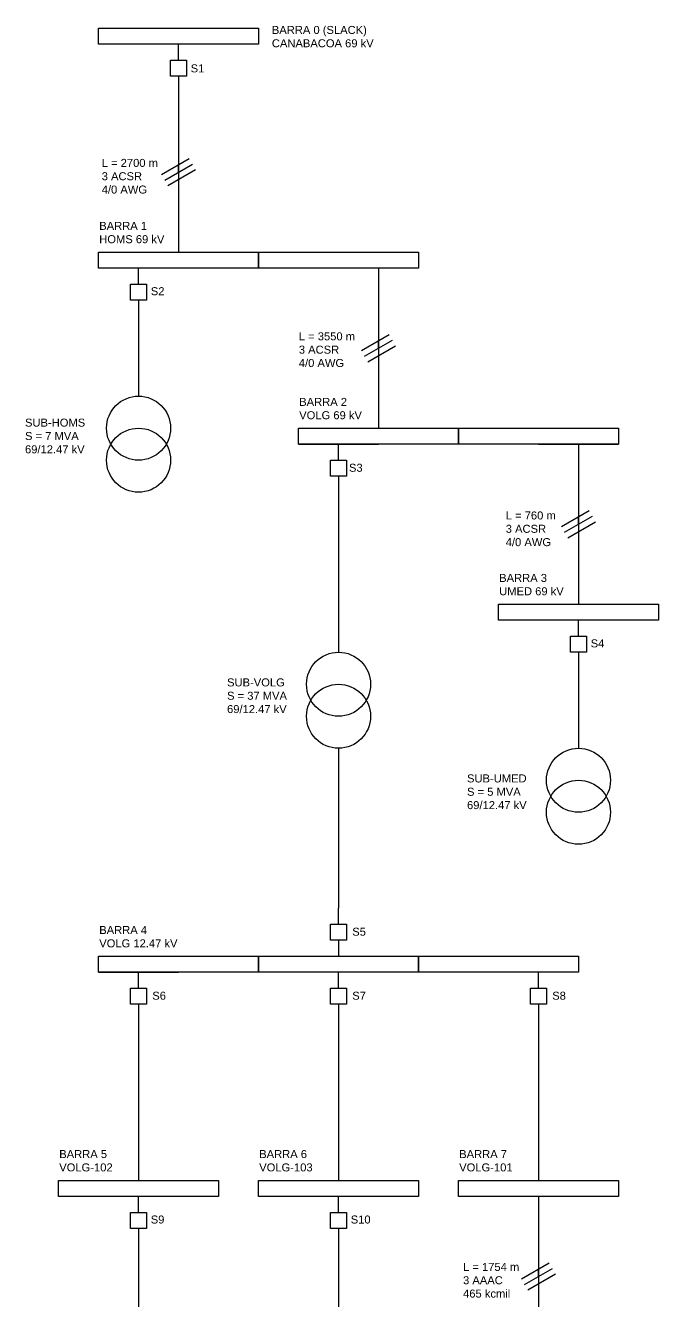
# Model space of a CAD drawing. Header units: millimetres. Extents: x 2288 to 6201, y 295 to 2022.
# Drawn here: x 2288 to 2485.8, y 1622.9 to 2021.6 of the extents above; entities that cross this region are included whole.
import ezdxf

# ---------------------------------------------------------------- set-up
doc = ezdxf.new("R2010")
doc.units = ezdxf.units.MM
doc.layers.add('12.47 kV', color=210, linetype='Continuous')
doc.layers.add('69 kV', color=140, linetype='Continuous')
doc.styles.get("Standard").update_dxf_attribs({"font": 'arial.ttf'})

msp = doc.modelspace()

# ---------------------------------------------------------------- linework, layer by layer
at = {"layer": '12.47 kV'}
for p, q in [((2385.81, 1795.77), (2385.81, 1745.77)), ((2385.81, 1740.77), (2385.81, 1745.77)), ((2385.81, 1735.77), (2385.81, 1730.77)), ((2310.81, 1725.77), (2335.81, 1725.77)), ((2323.31, 1720.77), (2323.31, 1725.77)), ((2385.81, 1720.77), (2385.81, 1725.77)), ((2460.81, 1725.77), (2435.81, 1725.77)), ((2448.31, 1720.77), (2448.31, 1725.77)), ((2323.31, 1715.77), (2323.31, 1710.77)), ((2385.81, 1715.77), (2385.81, 1710.77)), ((2448.31, 1715.77), (2448.31, 1710.77)), ((2323.31, 1710.77), (2323.31, 1660.77)), ((2385.81, 1710.77), (2385.81, 1660.77)), ((2448.31, 1710.77), (2448.31, 1660.77)), ((2323.31, 1650.77), (2323.31, 1655.77)), ((2385.81, 1650.77), (2385.81, 1655.77)), ((2448.31, 1655.77), (2448.31, 1605.77)), ((2323.31, 1645.77), (2323.31, 1640.77)), ((2385.81, 1645.77), (2385.81, 1640.77)), ((2323.31, 1640.77), (2323.31, 1615.77)), ((2385.81, 1640.77), (2385.81, 1615.77)), ((2442.98, 1630), (2451.64, 1635)), ((2443.98, 1628.27), (2452.64, 1633.27)), ((2444.98, 1626.54), (2453.64, 1631.54)), ((2448.31, 1630.77), (2448.31, 1633.08)), ((2448.31, 1630.77), (2448.31, 1628.46))]:
    msp.add_line(p, q, dxfattribs=at)
for points in [[(2383.31, 1740.77), (2388.31, 1740.77), (2388.31, 1735.77), (2383.31, 1735.77)], [(2310.81, 1730.77), (2360.81, 1730.77), (2360.81, 1725.77), (2310.81, 1725.77)], [(2360.81, 1730.77), (2410.81, 1730.77), (2410.81, 1725.77), (2360.81, 1725.77)], [(2410.81, 1730.77), (2460.81, 1730.77), (2460.81, 1725.77), (2410.81, 1725.77)], [(2320.81, 1720.77), (2325.81, 1720.77), (2325.81, 1715.77), (2320.81, 1715.77)], [(2383.31, 1720.77), (2388.31, 1720.77), (2388.31, 1715.77), (2383.31, 1715.77)], [(2445.81, 1720.77), (2450.81, 1720.77), (2450.81, 1715.77), (2445.81, 1715.77)], [(2298.31, 1660.77), (2348.31, 1660.77), (2348.31, 1655.77), (2298.31, 1655.77)], [(2360.81, 1660.77), (2410.81, 1660.77), (2410.81, 1655.77), (2360.81, 1655.77)], [(2423.31, 1660.77), (2473.31, 1660.77), (2473.31, 1655.77), (2423.31, 1655.77)], [(2320.81, 1650.77), (2325.81, 1650.77), (2325.81, 1645.77), (2320.81, 1645.77)], [(2383.31, 1650.77), (2388.31, 1650.77), (2388.31, 1645.77), (2383.31, 1645.77)]]:
    msp.add_lwpolyline(points, close=True, dxfattribs=at)
for centre in [(2323.31, 1885.77), (2385.81, 1805.77), (2460.81, 1775.77)]:
    msp.add_circle(centre, 10, dxfattribs=at)
at = {"layer": '69 kV'}
for p, q in [((2335.81, 2015.77), (2310.81, 2015.77)), ((2335.81, 2010.77), (2335.81, 2015.77)), ((2335.81, 2005.77), (2335.81, 2000.77)), ((2335.81, 2000.77), (2335.81, 1950.77)), ((2330.48, 1975), (2339.14, 1980)), ((2331.48, 1973.27), (2340.14, 1978.27)), ((2335.81, 1975.77), (2335.81, 1978.08)), ((2332.48, 1971.54), (2341.14, 1976.54)), ((2335.81, 1975.77), (2335.81, 1973.46)), ((2335.81, 1945.77), (2310.81, 1945.77)), ((2323.31, 1940.77), (2323.31, 1945.77)), ((2410.81, 1945.77), (2385.81, 1945.77)), ((2398.31, 1945.77), (2398.31, 1895.77)), ((2323.31, 1935.77), (2323.31, 1930.77)), ((2323.31, 1930.77), (2323.31, 1905.77)), ((2392.98, 1920), (2401.64, 1925)), ((2393.98, 1918.27), (2402.64, 1923.27)), ((2394.98, 1916.54), (2403.64, 1921.54)), ((2398.31, 1920.77), (2398.31, 1923.08)), ((2398.31, 1920.77), (2398.31, 1918.46)), ((2373.31, 1890.77), (2398.31, 1890.77)), ((2385.81, 1885.77), (2385.81, 1890.77)), ((2448.31, 1890.77), (2473.31, 1890.77)), ((2460.81, 1890.77), (2460.81, 1840.77)), ((2385.81, 1880.77), (2385.81, 1875.77)), ((2385.81, 1875.77), (2385.81, 1825.77)), ((2455.48, 1865), (2464.14, 1870)), ((2456.48, 1863.27), (2465.14, 1868.27)), ((2457.48, 1861.54), (2466.14, 1866.54)), ((2460.81, 1865.77), (2460.81, 1868.08)), ((2460.81, 1865.77), (2460.81, 1863.46)), ((2460.81, 1830.77), (2460.81, 1835.77)), ((2460.81, 1825.77), (2460.81, 1820.77)), ((2460.81, 1820.77), (2460.81, 1795.77))]:
    msp.add_line(p, q, dxfattribs=at)
for points in [[(2310.81, 2020.77), (2360.81, 2020.77), (2360.81, 2015.77), (2310.81, 2015.77)], [(2333.31, 2010.77), (2338.31, 2010.77), (2338.31, 2005.77), (2333.31, 2005.77)], [(2310.81, 1950.77), (2360.81, 1950.77), (2360.81, 1945.77), (2310.81, 1945.77)], [(2360.81, 1950.77), (2410.81, 1950.77), (2410.81, 1945.77), (2360.81, 1945.77)], [(2320.81, 1940.77), (2325.81, 1940.77), (2325.81, 1935.77), (2320.81, 1935.77)], [(2373.31, 1895.77), (2423.31, 1895.77), (2423.31, 1890.77), (2373.31, 1890.77)], [(2423.31, 1895.77), (2473.31, 1895.77), (2473.31, 1890.77), (2423.31, 1890.77)], [(2383.31, 1885.77), (2388.31, 1885.77), (2388.31, 1880.77), (2383.31, 1880.77)], [(2435.81, 1840.77), (2485.81, 1840.77), (2485.81, 1835.77), (2435.81, 1835.77)], [(2458.31, 1830.77), (2463.31, 1830.77), (2463.31, 1825.77), (2458.31, 1825.77)]]:
    msp.add_lwpolyline(points, close=True, dxfattribs=at)
for centre in [(2323.31, 1895.77), (2385.81, 1815.77), (2460.81, 1785.77)]:
    msp.add_circle(centre, 10, dxfattribs=at)

# ---------------------------------------------------------------- texts
at = {"layer": '12.47 kV', "char_height": 2.5, "width": 31.6303, "attachment_point": 1}
for s, insert in [('BARRA 4\\PVOLG 12.47 kV', (2311.02, 1740.23)), ('BARRA 5\\PVOLG-102', (2298.52, 1670.23)), ('BARRA 6\\PVOLG-103', (2361.02, 1670.23)), ('BARRA 7\\PVOLG-101', (2423.52, 1670.23)), ('L = 1754 m\\P3 AAAC \\P465 kcmil ', (2424.73, 1634.97))]:
    msp.add_mtext(s, dxfattribs=dict(at, insert=insert))
at = {"layer": '12.47 kV', "char_height": 2.5, "attachment_point": 1}
for s, insert in [('S5', (2390.1, 1739.7)), ('S6', (2327.6, 1719.7)), ('S7', (2390.1, 1719.7)), ('S8', (2452.6, 1719.7)), ('S9', (2327.12, 1649.78)), ('S10', (2389.62, 1649.78))]:
    msp.add_mtext_dynamic_manual_height_columns(s, width=0.0328, gutter_width=12.5, heights=[0], dxfattribs=dict(at, insert=insert))
at = {"layer": '69 kV', "insert": (2364.97, 2021.44), "char_height": 2.5, "attachment_point": 1}
msp.add_mtext('BARRA 0 (SLACK) \\PCANABACOA 69 kV', dxfattribs=at)
at = {"layer": '69 kV', "char_height": 2.5, "attachment_point": 1}
for s, insert in [('S1', (2339.6, 2009.43)), ('S2', (2327.14, 1939.81)), ('S3', (2389.08, 1884.65)), ('S4', (2464.62, 1829.78))]:
    msp.add_mtext_dynamic_manual_height_columns(s, width=0.0328, gutter_width=12.5, heights=[0], dxfattribs=dict(at, insert=insert))
at = {"layer": '69 kV', "char_height": 2.5, "width": 31.6303, "attachment_point": 1}
for s, insert in [('L = 2700 m\\P3 ACSR \\P4/0 AWG ', (2311.8, 1979.9)), ('BARRA 1\\PHOMS 69 kV', (2311.02, 1960.23)), ('\\A1;L = 3550 m\\P3 ACSR \\P4/0 AWG ', (2373.4, 1925.72)), ('BARRA 2\\PVOLG 69 kV', (2373.52, 1905.23)), ('SUB-HOMS\\PS = 7 MVA\\P69/12.47 kV', (2287.82, 1898.75)), ('L = 760 m\\P3 ACSR \\P4/0 AWG', (2438.07, 1869.75)), ('BARRA 3\\PUMED 69 kV', (2436.02, 1850.23)), ('SUB-VOLG\\PS = 37 MVA\\P69/12.47 kV', (2350.97, 1817.59)), ('SUB-UMED\\PS = 5 MVA\\P69/12.47 kV', (2425.97, 1787.59))]:
    msp.add_mtext(s, dxfattribs=dict(at, insert=insert))

doc.saveas('drawing.dxf')
